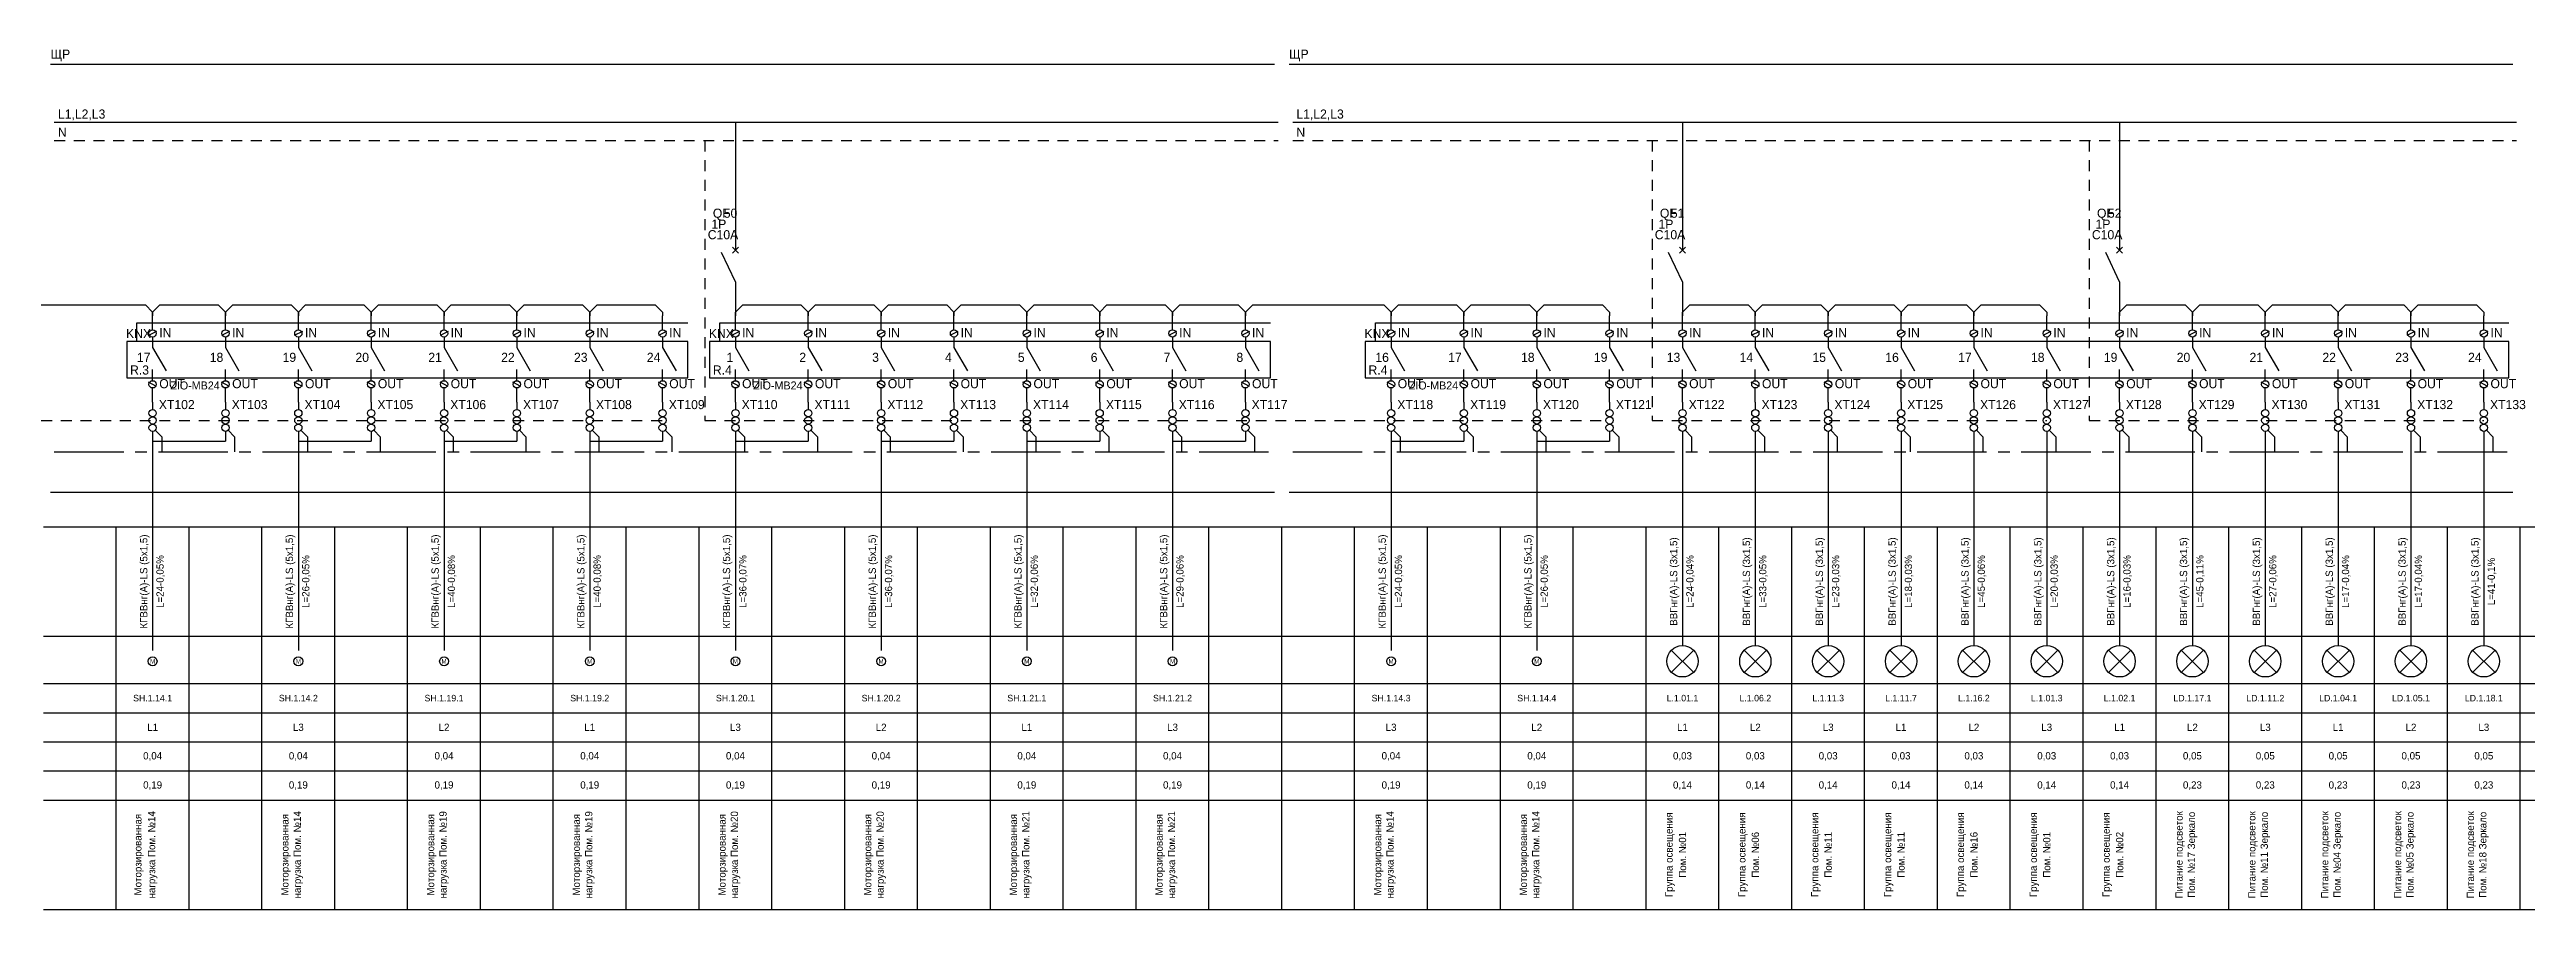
# Model space of a CAD drawing. Header units: millimetres. Extents: x 2497 to 11797, y 1522 to 1758.
# Drawn here: x 5219 to 5899, y 1522 to 1758 of the extents above; entities that cross this region are included whole.
import ezdxf
from ezdxf.enums import TextEntityAlignment as Align

# ---------------------------------------------------------------- set-up
doc = ezdxf.new("R2010")
doc.units = ezdxf.units.MM
doc.linetypes.add('CENTER2', pattern=[28.575, 19.05, -3.175, 3.175, -3.175])
doc.linetypes.add('JIS_02_0.7', pattern=[1.35, 0.75, -0.6])
for name, color, linetype in [('SX_BLOCKS', 7, 'Continuous'), ('SX_BOUND', 8, 'Continuous'), ('SX_KNX', 1, 'Continuous'), ('SX_LINES', 7, 'Continuous'), ('SX_N', 4, 'JIS_02_0.7'), ('SX_PE', 3, 'CENTER2'), ('SX_TABLE', 7, 'Continuous'), ('SX_TEXT', 7, 'Continuous')]:
    doc.layers.add(name, color=color, linetype=linetype)
doc.styles.add('UNC_GOST_Scheme', font='txt')

# ---------------------------------------------------------------- blocks, each defined once
blk = doc.blocks.new('SX_TCOL')
for p, q in [((-10, 105), (10, 105)), ((10, 0), (10, 105)), ((-10, 75), (10, 75)), ((-10, 62), (10, 62)), ((-10, 54), (10, 54)), ((-10, 46), (10, 46)), ((-10, 38), (10, 38)), ((-10, 30), (10, 30)), ((-10, 0), (10, 0))]:
    blk.add_line(p, q)
at = {"style": 'UNC_GOST_Scheme'}
for tag, p in [('CAB1', (-2.2, 90)), ('CAB2', (2.2, 90)), ('NAME1', (-3.4, 15)), ('NAME2', (0, 15)), ('NAME3', (3.4, 15))]:
    blk.add_attdef(tag, text='', height=2, rotation=90, dxfattribs=at).set_placement(p, align=Align.MIDDLE)
for tag, height, p in [('LINE', 1.8, (0, 58)), ('PH', 2, (0, 50)), ('POW', 2, (0, 42)), ('CUR', 2, (0, 34))]:
    blk.add_attdef(tag, text='', height=height, dxfattribs=at).set_placement(p, align=Align.MIDDLE)
blk = doc.blocks.new('SX_QF')
for p, q in [((0, -45), (-3.8, -36.9)), ((-0.8, -37.1), (0.8, -35.5)), ((-0.8, -35.5), (0.8, -37.1)), ((0, -45), (0, -54.3))]:
    blk.add_line(p, q)
at = {"style": 'UNC_GOST_Scheme'}
blk.add_text('QF', height=2.5, dxfattribs=at).set_placement((-6.2, -27.4))
for tag, p in [('N', (-3.2, -27.4)), ('MA', (-9.4, -36.1)), ('A', (-7.6, -33.3)), ('P', (-6.6, -30.4))]:
    blk.add_attdef(tag, p, '', height=2.5, dxfattribs=at)
blk = doc.blocks.new('SX_CH')
for p, q in [((0, 19.84), (0, 23.7)), ((1.1, 19.4), (-1.1, 18.28)), ((0, 17.84), (0, 14.96)), ((0, 14.96), (3.69, 8.57)), ((0, 5.86), (0, 8.96)), ((1.1, 4.3), (-1.1, 5.42)), ((0, 0), (0, 3.86))]:
    blk.add_line(p, q)
for centre in [(0, 18.84), (0, 4.86)]:
    blk.add_circle(centre, 1)
at = {"style": 'UNC_GOST_Scheme'}
for s, p in [('IN', (1.82, 17.78)), ('OUT', (1.82, 3.8))]:
    blk.add_text(s, height=2.5, dxfattribs=at).set_placement(p)
blk.add_attdef('CH', text='', height=2.5, dxfattribs=at).set_placement((-0.6, 11.02), align=Align.RIGHT)
blk = doc.blocks.new('SX_XT')
at = {"color": 30}
blk.add_circle((0, -1), 1, dxfattribs=at)
at = {"color": 5}
blk.add_circle((0, -3), 1, dxfattribs=at)
at = {"color": 3}
blk.add_circle((0, -5), 1, dxfattribs=at)
at = {"style": 'UNC_GOST_Scheme'}
blk.add_attdef('N', (1.7, 0.1), '', height=2.5, dxfattribs=at)
blk = doc.blocks.new('SX_U_M')
blk.add_circle((0, 0), 1.2)
at = {"style": 'UNC_GOST_Scheme'}
blk.add_text('M', height=1.2, dxfattribs=at).set_placement((0, 0), align=Align.MIDDLE)
blk = doc.blocks.new('SX_U_LAMP')
for p, q in [((-2.9, -2.9), (2.9, 2.9)), ((-2.9, 2.9), (2.9, -2.9))]:
    blk.add_line(p, q)
blk.add_circle((0, 0), 4.3)

msp = doc.modelspace()

# ---------------------------------------------------------------- linework, layer by layer
at = {"layer": 'SX_BOUND'}
for p, q in [((5219.18, 1754.46), (5555.18, 1754.46)), ((5559.18, 1754.46), (5895.18, 1754.46)), ((5219.18, 1636.96), (5555.18, 1636.96)), ((5559.18, 1636.96), (5895.18, 1636.96))]:
    msp.add_line(p, q, dxfattribs=at)
at = {"layer": 'SX_KNX'}
for p, q in [((5242.88, 1678.37), (5242.88, 1683.46)), ((5242.88, 1683.46), (5394.08, 1683.46)), ((5402.88, 1678.37), (5402.88, 1683.46)), ((5402.88, 1683.46), (5554.08, 1683.46)), ((5582.88, 1678.37), (5582.88, 1683.46)), ((5582.88, 1683.46), (5894.08, 1683.46))]:
    msp.add_line(p, q, dxfattribs=at)
at = {"layer": 'SX_LINES'}
for p, q in [((5220.18, 1738.51), (5556.18, 1738.51)), ((5407.18, 1738.51), (5407.18, 1703.4)), ((5560.18, 1738.51), (5896.18, 1738.51)), ((5667.18, 1738.51), (5667.18, 1703.4)), ((5787.18, 1738.51), (5787.18, 1703.4)), ((5209.18, 1688.42), (5245.18, 1688.42)), ((5245.18, 1688.42), (5247.18, 1686.42)), ((5247.18, 1686.42), (5249.18, 1688.42)), ((5247.18, 1686.42), (5247.18, 1685.42)), ((5247.18, 1685.42), (5247.18, 1686.42)), ((5249.18, 1688.42), (5265.18, 1688.42)), ((5265.18, 1688.42), (5267.18, 1686.42)), ((5267.18, 1686.42), (5269.18, 1688.42)), ((5267.18, 1686.42), (5267.18, 1685.42)), ((5267.18, 1685.42), (5267.18, 1686.42)), ((5269.18, 1688.42), (5285.18, 1688.42)), ((5285.18, 1688.42), (5287.18, 1686.42)), ((5287.18, 1686.42), (5289.18, 1688.42)), ((5287.18, 1686.42), (5287.18, 1685.42)), ((5287.18, 1685.42), (5287.18, 1686.42)), ((5289.18, 1688.42), (5305.18, 1688.42)), ((5305.18, 1688.42), (5307.18, 1686.42)), ((5307.18, 1686.42), (5309.18, 1688.42)), ((5307.18, 1686.42), (5307.18, 1685.42)), ((5307.18, 1685.42), (5307.18, 1686.42)), ((5309.18, 1688.42), (5325.18, 1688.42)), ((5325.18, 1688.42), (5327.18, 1686.42)), ((5327.18, 1686.42), (5329.18, 1688.42)), ((5327.18, 1686.42), (5327.18, 1685.42)), ((5327.18, 1685.42), (5327.18, 1686.42)), ((5329.18, 1688.42), (5345.18, 1688.42)), ((5345.18, 1688.42), (5347.18, 1686.42)), ((5347.18, 1686.42), (5349.18, 1688.42)), ((5347.18, 1686.42), (5347.18, 1685.42)), ((5347.18, 1685.42), (5347.18, 1686.42)), ((5349.18, 1688.42), (5365.18, 1688.42)), ((5365.18, 1688.42), (5367.18, 1686.42)), ((5367.18, 1686.42), (5369.18, 1688.42)), ((5367.18, 1686.42), (5367.18, 1685.42)), ((5367.18, 1685.42), (5367.18, 1686.42)), ((5369.18, 1688.42), (5385.18, 1688.42)), ((5385.18, 1688.42), (5387.18, 1686.42)), ((5387.18, 1686.42), (5387.18, 1685.42)), ((5407.18, 1686.42), (5409.18, 1688.42)), ((5407.18, 1685.42), (5407.18, 1686.42)), ((5409.18, 1688.42), (5425.18, 1688.42)), ((5425.18, 1688.42), (5427.18, 1686.42)), ((5427.18, 1686.42), (5429.18, 1688.42)), ((5427.18, 1686.42), (5427.18, 1685.42)), ((5427.18, 1685.42), (5427.18, 1686.42)), ((5429.18, 1688.42), (5445.18, 1688.42)), ((5445.18, 1688.42), (5447.18, 1686.42)), ((5447.18, 1686.42), (5449.18, 1688.42)), ((5447.18, 1686.42), (5447.18, 1685.42)), ((5447.18, 1685.42), (5447.18, 1686.42)), ((5449.18, 1688.42), (5465.18, 1688.42)), ((5465.18, 1688.42), (5467.18, 1686.42)), ((5467.18, 1686.42), (5469.18, 1688.42)), ((5467.18, 1686.42), (5467.18, 1685.42)), ((5467.18, 1685.42), (5467.18, 1686.42)), ((5469.18, 1688.42), (5485.18, 1688.42)), ((5485.18, 1688.42), (5487.18, 1686.42)), ((5487.18, 1686.42), (5489.18, 1688.42)), ((5487.18, 1686.42), (5487.18, 1685.42)), ((5487.18, 1685.42), (5487.18, 1686.42)), ((5489.18, 1688.42), (5505.18, 1688.42)), ((5505.18, 1688.42), (5507.18, 1686.42)), ((5507.18, 1686.42), (5509.18, 1688.42)), ((5507.18, 1686.42), (5507.18, 1685.42)), ((5507.18, 1685.42), (5507.18, 1686.42)), ((5509.18, 1688.42), (5525.18, 1688.42)), ((5525.18, 1688.42), (5527.18, 1686.42)), ((5527.18, 1686.42), (5529.18, 1688.42)), ((5527.18, 1686.42), (5527.18, 1685.42)), ((5527.18, 1685.42), (5527.18, 1686.42)), ((5529.18, 1688.42), (5545.18, 1688.42)), ((5545.18, 1688.42), (5547.18, 1686.42)), ((5547.18, 1686.42), (5549.18, 1688.42)), ((5547.18, 1686.42), (5547.18, 1685.42)), ((5547.18, 1685.42), (5547.18, 1686.42)), ((5549.18, 1688.42), (5585.18, 1688.42)), ((5585.18, 1688.42), (5587.18, 1686.42)), ((5587.18, 1686.42), (5589.18, 1688.42)), ((5587.18, 1686.42), (5587.18, 1685.42)), ((5587.18, 1685.42), (5587.18, 1686.42)), ((5589.18, 1688.42), (5605.18, 1688.42)), ((5605.18, 1688.42), (5607.18, 1686.42)), ((5607.18, 1686.42), (5609.18, 1688.42)), ((5607.18, 1686.42), (5607.18, 1685.42)), ((5607.18, 1685.42), (5607.18, 1686.42)), ((5609.18, 1688.42), (5625.18, 1688.42)), ((5625.18, 1688.42), (5627.18, 1686.42)), ((5627.18, 1686.42), (5629.18, 1688.42)), ((5627.18, 1686.42), (5627.18, 1685.42)), ((5627.18, 1685.42), (5627.18, 1686.42)), ((5629.18, 1688.42), (5645.18, 1688.42)), ((5645.18, 1688.42), (5647.18, 1686.42)), ((5647.18, 1686.42), (5647.18, 1685.42)), ((5667.18, 1686.42), (5669.18, 1688.42)), ((5667.18, 1685.42), (5667.18, 1686.42)), ((5669.18, 1688.42), (5685.18, 1688.42)), ((5685.18, 1688.42), (5687.18, 1686.42)), ((5687.18, 1686.42), (5689.18, 1688.42)), ((5687.18, 1686.42), (5687.18, 1685.42)), ((5687.18, 1685.42), (5687.18, 1686.42)), ((5689.18, 1688.42), (5705.18, 1688.42)), ((5705.18, 1688.42), (5707.18, 1686.42)), ((5707.18, 1686.42), (5709.18, 1688.42)), ((5707.18, 1686.42), (5707.18, 1685.42)), ((5707.18, 1685.42), (5707.18, 1686.42)), ((5709.18, 1688.42), (5725.18, 1688.42)), ((5725.18, 1688.42), (5727.18, 1686.42)), ((5727.18, 1686.42), (5729.18, 1688.42)), ((5727.18, 1686.42), (5727.18, 1685.42)), ((5727.18, 1685.42), (5727.18, 1686.42)), ((5729.18, 1688.42), (5745.18, 1688.42)), ((5745.18, 1688.42), (5747.18, 1686.42)), ((5747.18, 1686.42), (5749.18, 1688.42)), ((5747.18, 1686.42), (5747.18, 1685.42)), ((5747.18, 1685.42), (5747.18, 1686.42)), ((5749.18, 1688.42), (5765.18, 1688.42)), ((5765.18, 1688.42), (5767.18, 1686.42)), ((5767.18, 1686.42), (5767.18, 1685.42)), ((5787.18, 1686.42), (5789.18, 1688.42)), ((5787.18, 1685.42), (5787.18, 1686.42)), ((5789.18, 1688.42), (5805.18, 1688.42)), ((5805.18, 1688.42), (5807.18, 1686.42)), ((5807.18, 1686.42), (5809.18, 1688.42)), ((5807.18, 1686.42), (5807.18, 1685.42)), ((5807.18, 1685.42), (5807.18, 1686.42)), ((5809.18, 1688.42), (5825.18, 1688.42)), ((5825.18, 1688.42), (5827.18, 1686.42)), ((5827.18, 1686.42), (5829.18, 1688.42)), ((5827.18, 1686.42), (5827.18, 1685.42)), ((5827.18, 1685.42), (5827.18, 1686.42)), ((5829.18, 1688.42), (5845.18, 1688.42)), ((5845.18, 1688.42), (5847.18, 1686.42)), ((5847.18, 1686.42), (5849.18, 1688.42)), ((5847.18, 1686.42), (5847.18, 1685.42)), ((5847.18, 1685.42), (5847.18, 1686.42)), ((5849.18, 1688.42), (5865.18, 1688.42)), ((5865.18, 1688.42), (5867.18, 1686.42)), ((5867.18, 1686.42), (5869.18, 1688.42)), ((5867.18, 1686.42), (5867.18, 1685.42)), ((5867.18, 1685.42), (5867.18, 1686.42)), ((5869.18, 1688.42), (5885.18, 1688.42)), ((5885.18, 1688.42), (5887.18, 1686.42)), ((5887.18, 1686.42), (5887.18, 1685.42)), ((5394.08, 1678.37), (5240.08, 1678.37)), ((5240.08, 1678.37), (5240.08, 1668.37)), ((5394.08, 1668.37), (5394.08, 1678.37)), ((5554.08, 1678.37), (5400.08, 1678.37)), ((5400.08, 1678.37), (5400.08, 1668.37)), ((5554.08, 1668.37), (5554.08, 1678.37)), ((5894.08, 1678.37), (5580.08, 1678.37)), ((5580.08, 1678.37), (5580.08, 1668.37)), ((5894.08, 1668.37), (5894.08, 1678.37)), ((5240.08, 1668.37), (5394.08, 1668.37)), ((5400.08, 1668.37), (5554.08, 1668.37)), ((5580.08, 1668.37), (5894.08, 1668.37)), ((5247.18, 1661.72), (5247.18, 1659.68)), ((5267.18, 1661.72), (5267.18, 1659.68)), ((5287.18, 1661.72), (5287.18, 1659.68)), ((5307.18, 1661.72), (5307.18, 1659.68)), ((5327.18, 1661.72), (5327.18, 1659.68)), ((5347.18, 1661.72), (5347.18, 1659.68)), ((5367.18, 1661.72), (5367.18, 1659.68)), ((5387.18, 1661.72), (5387.18, 1659.68)), ((5407.18, 1661.72), (5407.18, 1659.68)), ((5427.18, 1661.72), (5427.18, 1659.68)), ((5447.18, 1661.72), (5447.18, 1659.68)), ((5467.18, 1661.72), (5467.18, 1659.68)), ((5487.18, 1661.72), (5487.18, 1659.68)), ((5507.18, 1661.72), (5507.18, 1659.68)), ((5527.18, 1661.72), (5527.18, 1659.68)), ((5547.18, 1661.72), (5547.18, 1659.68)), ((5587.18, 1661.72), (5587.18, 1659.68)), ((5607.18, 1661.72), (5607.18, 1659.68)), ((5627.18, 1661.72), (5627.18, 1659.68)), ((5647.18, 1661.72), (5647.18, 1659.68)), ((5667.18, 1661.72), (5667.18, 1659.68)), ((5687.18, 1661.72), (5687.18, 1659.68)), ((5707.18, 1661.72), (5707.18, 1659.68)), ((5727.18, 1661.72), (5727.18, 1659.68)), ((5747.18, 1661.72), (5747.18, 1659.68)), ((5767.18, 1661.72), (5767.18, 1659.68)), ((5787.18, 1661.72), (5787.18, 1659.68)), ((5807.18, 1661.72), (5807.18, 1659.68)), ((5827.18, 1661.72), (5827.18, 1659.68)), ((5847.18, 1661.72), (5847.18, 1659.68)), ((5867.18, 1661.72), (5867.18, 1659.68)), ((5887.18, 1661.72), (5887.18, 1659.68)), ((5247.18, 1653.68), (5247.18, 1593.56)), ((5267.18, 1653.68), (5267.18, 1650.96)), ((5287.18, 1653.68), (5287.18, 1593.56)), ((5307.18, 1653.68), (5307.18, 1650.96)), ((5327.18, 1653.68), (5327.18, 1593.56)), ((5347.18, 1653.68), (5347.18, 1650.96)), ((5367.18, 1653.68), (5367.18, 1593.56)), ((5387.18, 1653.68), (5387.18, 1650.96)), ((5407.18, 1653.68), (5407.18, 1593.56)), ((5427.18, 1653.68), (5427.18, 1650.96)), ((5447.18, 1653.68), (5447.18, 1593.56)), ((5467.18, 1653.68), (5467.18, 1650.96)), ((5487.18, 1653.68), (5487.18, 1593.56)), ((5507.18, 1653.68), (5507.18, 1650.96)), ((5527.18, 1653.68), (5527.18, 1593.56)), ((5547.18, 1653.68), (5547.18, 1650.96)), ((5587.18, 1653.68), (5587.18, 1593.56)), ((5607.18, 1653.68), (5607.18, 1650.96)), ((5627.18, 1653.68), (5627.18, 1593.56)), ((5647.18, 1653.68), (5647.18, 1650.96)), ((5667.18, 1653.68), (5667.18, 1594.86)), ((5687.18, 1653.68), (5687.18, 1594.86)), ((5707.18, 1653.68), (5707.18, 1594.86)), ((5727.18, 1653.68), (5727.18, 1594.86)), ((5747.18, 1653.68), (5747.18, 1594.86)), ((5767.18, 1653.68), (5767.18, 1594.86)), ((5787.18, 1653.68), (5787.18, 1594.86)), ((5807.18, 1653.68), (5807.18, 1594.86)), ((5827.18, 1653.68), (5827.18, 1594.86)), ((5847.18, 1653.68), (5847.18, 1594.86)), ((5867.18, 1653.68), (5867.18, 1594.86)), ((5887.18, 1653.68), (5887.18, 1594.86)), ((5247.18, 1650.96), (5267.18, 1650.96)), ((5287.18, 1650.96), (5307.18, 1650.96)), ((5327.18, 1650.96), (5347.18, 1650.96)), ((5367.18, 1650.96), (5387.18, 1650.96)), ((5407.18, 1650.96), (5427.18, 1650.96)), ((5447.18, 1650.96), (5467.18, 1650.96)), ((5487.18, 1650.96), (5507.18, 1650.96)), ((5527.18, 1650.96), (5547.18, 1650.96)), ((5587.18, 1650.96), (5607.18, 1650.96)), ((5627.18, 1650.96), (5647.18, 1650.96))]:
    msp.add_line(p, q, dxfattribs=at)
at = {"layer": 'SX_N', "ltscale": 4}
for p, q in [((5220.18, 1733.51), (5556.18, 1733.51)), ((5398.82, 1733.51), (5398.82, 1656.68)), ((5560.18, 1733.51), (5896.18, 1733.51)), ((5658.82, 1733.51), (5658.82, 1656.68)), ((5778.82, 1733.51), (5778.82, 1656.68)), ((5178.82, 1656.68), (5387.18, 1656.68)), ((5398.82, 1656.68), (5647.18, 1656.68)), ((5658.82, 1656.68), (5767.18, 1656.68)), ((5778.82, 1656.68), (5887.18, 1656.68))]:
    msp.add_line(p, q, dxfattribs=at)
at = {"layer": 'SX_PE'}
for p, q in [((5247.88, 1653.98), (5249.68, 1652.18)), ((5267.88, 1653.98), (5269.68, 1652.18)), ((5287.88, 1653.98), (5289.68, 1652.18)), ((5307.88, 1653.98), (5309.68, 1652.18)), ((5327.88, 1653.98), (5329.68, 1652.18)), ((5347.88, 1653.98), (5349.68, 1652.18)), ((5367.88, 1653.98), (5369.68, 1652.18)), ((5387.88, 1653.98), (5389.68, 1652.18)), ((5407.88, 1653.98), (5409.68, 1652.18)), ((5427.88, 1653.98), (5429.68, 1652.18)), ((5447.88, 1653.98), (5449.68, 1652.18)), ((5467.88, 1653.98), (5469.68, 1652.18)), ((5487.88, 1653.98), (5489.68, 1652.18)), ((5507.88, 1653.98), (5509.68, 1652.18)), ((5527.88, 1653.98), (5529.68, 1652.18)), ((5547.88, 1653.98), (5549.68, 1652.18)), ((5587.88, 1653.98), (5589.68, 1652.18)), ((5607.88, 1653.98), (5609.68, 1652.18)), ((5627.88, 1653.98), (5629.68, 1652.18)), ((5647.88, 1653.98), (5649.68, 1652.18)), ((5667.88, 1653.98), (5669.68, 1652.18)), ((5687.88, 1653.98), (5689.68, 1652.18)), ((5707.88, 1653.98), (5709.68, 1652.18)), ((5727.88, 1653.98), (5729.68, 1652.18)), ((5747.88, 1653.98), (5749.68, 1652.18)), ((5767.88, 1653.98), (5769.68, 1652.18)), ((5787.88, 1653.98), (5789.68, 1652.18)), ((5807.88, 1653.98), (5809.68, 1652.18)), ((5827.88, 1653.98), (5829.68, 1652.18)), ((5847.88, 1653.98), (5849.68, 1652.18)), ((5867.88, 1653.98), (5869.68, 1652.18)), ((5887.88, 1653.98), (5889.68, 1652.18)), ((5220.18, 1648.06), (5556.18, 1648.06)), ((5249.68, 1652.18), (5249.68, 1648.06)), ((5269.68, 1652.18), (5269.68, 1648.06)), ((5289.68, 1652.18), (5289.68, 1648.06)), ((5309.68, 1652.18), (5309.68, 1648.06)), ((5329.68, 1652.18), (5329.68, 1648.06)), ((5349.68, 1652.18), (5349.68, 1648.06)), ((5369.68, 1652.18), (5369.68, 1648.06)), ((5389.68, 1652.18), (5389.68, 1648.06)), ((5409.68, 1652.18), (5409.68, 1648.06)), ((5429.68, 1652.18), (5429.68, 1648.06)), ((5449.68, 1652.18), (5449.68, 1648.06)), ((5469.68, 1652.18), (5469.68, 1648.06)), ((5489.68, 1652.18), (5489.68, 1648.06)), ((5509.68, 1652.18), (5509.68, 1648.06)), ((5529.68, 1652.18), (5529.68, 1648.06)), ((5549.68, 1652.18), (5549.68, 1648.06)), ((5560.18, 1648.06), (5896.18, 1648.06)), ((5589.68, 1652.18), (5589.68, 1648.06)), ((5609.68, 1652.18), (5609.68, 1648.06)), ((5629.68, 1652.18), (5629.68, 1648.06)), ((5649.68, 1652.18), (5649.68, 1648.06)), ((5669.68, 1652.18), (5669.68, 1648.06)), ((5689.68, 1652.18), (5689.68, 1648.06)), ((5709.68, 1652.18), (5709.68, 1648.06)), ((5729.68, 1652.18), (5729.68, 1648.06)), ((5749.68, 1652.18), (5749.68, 1648.06)), ((5769.68, 1652.18), (5769.68, 1648.06)), ((5789.68, 1652.18), (5789.68, 1648.06)), ((5809.68, 1652.18), (5809.68, 1648.06)), ((5829.68, 1652.18), (5829.68, 1648.06)), ((5849.68, 1652.18), (5849.68, 1648.06)), ((5869.68, 1652.18), (5869.68, 1648.06)), ((5889.68, 1652.18), (5889.68, 1648.06))]:
    msp.add_line(p, q, dxfattribs=at)

# ---------------------------------------------------------------- block references
at = {"layer": 'SX_BLOCKS'}
for name, p, values in [('SX_QF', (5407.18, 1739.7), {'N': '50', 'P': '1P', 'A': 'С10А'}), ('SX_QF', (5667.18, 1739.7), {'N': '51', 'P': '1P', 'A': 'С10А'}), ('SX_QF', (5787.18, 1739.7), {'N': '52', 'P': '1P', 'A': 'С10А'}), ('SX_CH', (5247.18, 1661.72), {'CH': '17'}), ('SX_CH', (5267.18, 1661.72), {'CH': '18'}), ('SX_CH', (5287.18, 1661.72), {'CH': '19'}), ('SX_CH', (5307.18, 1661.72), {'CH': '20'}), ('SX_CH', (5327.18, 1661.72), {'CH': '21'}), ('SX_CH', (5347.18, 1661.72), {'CH': '22'}), ('SX_CH', (5367.18, 1661.72), {'CH': '23'}), ('SX_CH', (5387.18, 1661.72), {'CH': '24'}), ('SX_CH', (5407.18, 1661.72), {'CH': '1'}), ('SX_CH', (5427.18, 1661.72), {'CH': '2'}), ('SX_CH', (5447.18, 1661.72), {'CH': '3'}), ('SX_CH', (5467.18, 1661.72), {'CH': '4'}), ('SX_CH', (5487.18, 1661.72), {'CH': '5'}), ('SX_CH', (5507.18, 1661.72), {'CH': '6'}), ('SX_CH', (5527.18, 1661.72), {'CH': '7'}), ('SX_CH', (5547.18, 1661.72), {'CH': '8'}), ('SX_CH', (5587.18, 1661.72), {'CH': '16'}), ('SX_CH', (5607.18, 1661.72), {'CH': '17'}), ('SX_CH', (5627.18, 1661.72), {'CH': '18'}), ('SX_CH', (5647.18, 1661.72), {'CH': '19'}), ('SX_CH', (5667.18, 1661.72), {'CH': '13'}), ('SX_CH', (5687.18, 1661.72), {'CH': '14'}), ('SX_CH', (5707.18, 1661.72), {'CH': '15'}), ('SX_CH', (5727.18, 1661.72), {'CH': '16'}), ('SX_CH', (5747.18, 1661.72), {'CH': '17'}), ('SX_CH', (5767.18, 1661.72), {'CH': '18'}), ('SX_CH', (5787.18, 1661.72), {'CH': '19'}), ('SX_CH', (5807.18, 1661.72), {'CH': '20'}), ('SX_CH', (5827.18, 1661.72), {'CH': '21'}), ('SX_CH', (5847.18, 1661.72), {'CH': '22'}), ('SX_CH', (5867.18, 1661.72), {'CH': '23'}), ('SX_CH', (5887.18, 1661.72), {'CH': '24'}), ('SX_XT', (5247.18, 1659.68), {'N': 'XT102'}), ('SX_XT', (5267.18, 1659.68), {'N': 'XT103'}), ('SX_XT', (5287.18, 1659.68), {'N': 'XT104'}), ('SX_XT', (5307.18, 1659.68), {'N': 'XT105'}), ('SX_XT', (5327.18, 1659.68), {'N': 'XT106'}), ('SX_XT', (5347.18, 1659.68), {'N': 'XT107'}), ('SX_XT', (5367.18, 1659.68), {'N': 'XT108'}), ('SX_XT', (5387.18, 1659.68), {'N': 'XT109'}), ('SX_XT', (5407.18, 1659.68), {'N': 'XT110'}), ('SX_XT', (5427.18, 1659.68), {'N': 'XT111'}), ('SX_XT', (5447.18, 1659.68), {'N': 'XT112'}), ('SX_XT', (5467.18, 1659.68), {'N': 'XT113'}), ('SX_XT', (5487.18, 1659.68), {'N': 'XT114'}), ('SX_XT', (5507.18, 1659.68), {'N': 'XT115'}), ('SX_XT', (5527.18, 1659.68), {'N': 'XT116'}), ('SX_XT', (5547.18, 1659.68), {'N': 'XT117'}), ('SX_XT', (5587.18, 1659.68), {'N': 'XT118'}), ('SX_XT', (5607.18, 1659.68), {'N': 'XT119'}), ('SX_XT', (5627.18, 1659.68), {'N': 'XT120'}), ('SX_XT', (5647.18, 1659.68), {'N': 'XT121'}), ('SX_XT', (5667.18, 1659.68), {'N': 'XT122'}), ('SX_XT', (5687.18, 1659.68), {'N': 'XT123'}), ('SX_XT', (5707.18, 1659.68), {'N': 'XT124'}), ('SX_XT', (5727.18, 1659.68), {'N': 'XT125'}), ('SX_XT', (5747.18, 1659.68), {'N': 'XT126'}), ('SX_XT', (5767.18, 1659.68), {'N': 'XT127'}), ('SX_XT', (5787.18, 1659.68), {'N': 'XT128'}), ('SX_XT', (5807.18, 1659.68), {'N': 'XT129'}), ('SX_XT', (5827.18, 1659.68), {'N': 'XT130'}), ('SX_XT', (5847.18, 1659.68), {'N': 'XT131'}), ('SX_XT', (5867.18, 1659.68), {'N': 'XT132'}), ('SX_XT', (5887.18, 1659.68), {'N': 'XT133'})]:
    msp.add_blockref(name, p, dxfattribs=at).add_auto_attribs(values)
at = {"layer": 'SX_BLOCKS', "color": 244, "true_color": 0x991b1e}
for name, p in [('SX_U_M', (5247.18, 1590.56)), ('SX_U_M', (5287.18, 1590.56)), ('SX_U_M', (5327.18, 1590.56)), ('SX_U_M', (5367.18, 1590.56)), ('SX_U_M', (5407.18, 1590.56)), ('SX_U_M', (5447.18, 1590.56)), ('SX_U_M', (5487.18, 1590.56)), ('SX_U_M', (5527.18, 1590.56)), ('SX_U_M', (5587.18, 1590.56)), ('SX_U_M', (5627.18, 1590.56)), ('SX_U_LAMP', (5667.18, 1590.56)), ('SX_U_LAMP', (5687.18, 1590.56)), ('SX_U_LAMP', (5707.18, 1590.56)), ('SX_U_LAMP', (5727.18, 1590.56)), ('SX_U_LAMP', (5747.18, 1590.56)), ('SX_U_LAMP', (5767.18, 1590.56)), ('SX_U_LAMP', (5787.18, 1590.56)), ('SX_U_LAMP', (5807.18, 1590.56)), ('SX_U_LAMP', (5827.18, 1590.56)), ('SX_U_LAMP', (5847.18, 1590.56)), ('SX_U_LAMP', (5867.18, 1590.56)), ('SX_U_LAMP', (5887.18, 1590.56))]:
    msp.add_blockref(name, p, dxfattribs=at)
at = {"layer": 'SX_TABLE'}
for p in [(5227.18, 1522.46), (5267.18, 1522.46), (5307.18, 1522.46), (5347.18, 1522.46), (5387.18, 1522.46), (5427.18, 1522.46), (5467.18, 1522.46), (5507.18, 1522.46), (5547.18, 1522.46), (5567.18, 1522.46), (5607.18, 1522.46), (5647.18, 1522.46), (5907.18, 1522.46)]:
    msp.add_blockref('SX_TCOL', p, dxfattribs=at)
ref = msp.add_blockref('SX_TCOL', (5247.18, 1522.46), dxfattribs=at)
ref.add_attrib('NAME1', 'Моторзированная', dxfattribs={"layer": '0', "height": 2, "rotation": 90, "style": 'UNC_GOST_Scheme'}).set_placement((5243.42, 1537.49), align=Align.MIDDLE)
ref.add_attrib('NAME2', 'нагрузка Пом. №14', dxfattribs={"layer": '0', "height": 2, "rotation": 90, "style": 'UNC_GOST_Scheme'}).set_placement((5247.18, 1537.46), align=Align.MIDDLE)
ref.add_attrib('CUR', '0,19', dxfattribs={"layer": '0', "height": 2, "style": 'UNC_GOST_Scheme'}).set_placement((5247.18, 1556.46), align=Align.MIDDLE)
ref.add_attrib('POW', '0,04', dxfattribs={"layer": '0', "height": 2, "style": 'UNC_GOST_Scheme'}).set_placement((5247.18, 1564.46), align=Align.MIDDLE)
ref.add_attrib('PH', 'L1', dxfattribs={"layer": '0', "height": 2, "style": 'UNC_GOST_Scheme'}).set_placement((5247.18, 1572.46), align=Align.MIDDLE)
ref.add_attrib('LINE', 'SH.1.14.1', dxfattribs={"layer": '0', "height": 1.8, "style": 'UNC_GOST_Scheme'}).set_placement((5247.18, 1580.46), align=Align.MIDDLE)
ref.add_attrib('CAB1', 'КГВВнг(А)-LS (5х1,5)', dxfattribs={"layer": '0', "height": 2, "rotation": 90, "style": 'UNC_GOST_Scheme'}).set_placement((5244.98, 1612.46), align=Align.MIDDLE)
ref.add_attrib('CAB2', 'L=24-0,05%', dxfattribs={"layer": '0', "height": 2, "rotation": 90, "style": 'UNC_GOST_Scheme'}).set_placement((5249.38, 1612.46), align=Align.MIDDLE)
for p, values in [((5287.18, 1522.46), {'NAME1': 'Моторзированная', 'NAME2': 'нагрузка Пом. №14', 'CUR': '0,19', 'POW': '0,04', 'PH': 'L3', 'LINE': 'SH.1.14.2', 'CAB1': 'КГВВнг(А)-LS (5х1,5)', 'CAB2': 'L=26-0,05%'}), ((5327.18, 1522.46), {'NAME1': 'Моторзированная', 'NAME2': 'нагрузка Пом. №19', 'CUR': '0,19', 'POW': '0,04', 'PH': 'L2', 'LINE': 'SH.1.19.1', 'CAB1': 'КГВВнг(А)-LS (5х1,5)', 'CAB2': 'L=40-0,08%'}), ((5367.18, 1522.46), {'NAME1': 'Моторзированная', 'NAME2': 'нагрузка Пом. №19', 'CUR': '0,19', 'POW': '0,04', 'PH': 'L1', 'LINE': 'SH.1.19.2', 'CAB1': 'КГВВнг(А)-LS (5х1,5)', 'CAB2': 'L=40-0,08%'}), ((5407.18, 1522.46), {'NAME1': 'Моторзированная', 'NAME2': 'нагрузка Пом. №20', 'CUR': '0,19', 'POW': '0,04', 'PH': 'L3', 'LINE': 'SH.1.20.1', 'CAB1': 'КГВВнг(А)-LS (5х1,5)', 'CAB2': 'L=36-0,07%'}), ((5447.18, 1522.46), {'NAME1': 'Моторзированная', 'NAME2': 'нагрузка Пом. №20', 'CUR': '0,19', 'POW': '0,04', 'PH': 'L2', 'LINE': 'SH.1.20.2', 'CAB1': 'КГВВнг(А)-LS (5х1,5)', 'CAB2': 'L=36-0,07%'}), ((5487.18, 1522.46), {'NAME1': 'Моторзированная', 'NAME2': 'нагрузка Пом. №21', 'CUR': '0,19', 'POW': '0,04', 'PH': 'L1', 'LINE': 'SH.1.21.1', 'CAB1': 'КГВВнг(А)-LS (5х1,5)', 'CAB2': 'L=32-0,06%'}), ((5527.18, 1522.46), {'NAME1': 'Моторзированная', 'NAME2': 'нагрузка Пом. №21', 'CUR': '0,19', 'POW': '0,04', 'PH': 'L3', 'LINE': 'SH.1.21.2', 'CAB1': 'КГВВнг(А)-LS (5х1,5)', 'CAB2': 'L=29-0,06%'}), ((5587.18, 1522.46), {'NAME1': 'Моторзированная', 'NAME2': 'нагрузка Пом. №14', 'CUR': '0,19', 'POW': '0,04', 'PH': 'L3', 'LINE': 'SH.1.14.3', 'CAB1': 'КГВВнг(А)-LS (5х1,5)', 'CAB2': 'L=24-0,05%'}), ((5627.18, 1522.46), {'NAME1': 'Моторзированная', 'NAME2': 'нагрузка Пом. №14', 'CUR': '0,19', 'POW': '0,04', 'PH': 'L2', 'LINE': 'SH.1.14.4', 'CAB1': 'КГВВнг(А)-LS (5х1,5)', 'CAB2': 'L=26-0,05%'}), ((5667.18, 1522.46), {'NAME1': 'Группа освещения', 'NAME2': 'Пом. №01', 'CUR': '0,14', 'POW': '0,03', 'PH': 'L1', 'LINE': 'L.1.01.1', 'CAB1': 'ВВГнг(А)-LS (3х1,5)', 'CAB2': 'L=24-0,04%'}), ((5687.18, 1522.46), {'NAME1': 'Группа освещения', 'NAME2': 'Пом. №06', 'CUR': '0,14', 'POW': '0,03', 'PH': 'L2', 'LINE': 'L.1.06.2', 'CAB1': 'ВВГнг(А)-LS (3х1,5)', 'CAB2': 'L=33-0,05%'}), ((5707.18, 1522.46), {'NAME1': 'Группа освещения', 'NAME2': 'Пом. №11', 'CUR': '0,14', 'POW': '0,03', 'PH': 'L3', 'LINE': 'L.1.11.3', 'CAB1': 'ВВГнг(А)-LS (3х1,5)', 'CAB2': 'L=23-0,03%'}), ((5727.18, 1522.46), {'NAME1': 'Группа освещения', 'NAME2': 'Пом. №11', 'CUR': '0,14', 'POW': '0,03', 'PH': 'L1', 'LINE': 'L.1.11.7', 'CAB1': 'ВВГнг(А)-LS (3х1,5)', 'CAB2': 'L=18-0,03%'}), ((5747.18, 1522.46), {'NAME1': 'Группа освещения', 'NAME2': 'Пом. №16', 'CUR': '0,14', 'POW': '0,03', 'PH': 'L2', 'LINE': 'L.1.16.2', 'CAB1': 'ВВГнг(А)-LS (3х1,5)', 'CAB2': 'L=45-0,06%'}), ((5767.18, 1522.46), {'NAME1': 'Группа освещения', 'NAME2': 'Пом. №01', 'CUR': '0,14', 'POW': '0,03', 'PH': 'L3', 'LINE': 'L.1.01.3', 'CAB1': 'ВВГнг(А)-LS (3х1,5)', 'CAB2': 'L=20-0,03%'}), ((5787.18, 1522.46), {'NAME1': 'Группа освещения', 'NAME2': 'Пом. №02', 'CUR': '0,14', 'POW': '0,03', 'PH': 'L1', 'LINE': 'L.1.02.1', 'CAB1': 'ВВГнг(А)-LS (3х1,5)', 'CAB2': 'L=16-0,03%'}), ((5807.18, 1522.46), {'NAME1': 'Питание подсветок', 'NAME2': 'Пом. №17 Зеркало', 'CUR': '0,23', 'POW': '0,05', 'PH': 'L2', 'LINE': 'LD.1.17.1', 'CAB1': 'ВВГнг(А)-LS (3х1,5)', 'CAB2': 'L=45-0,11%'}), ((5827.18, 1522.46), {'NAME1': 'Питание подсветок', 'NAME2': 'Пом. №11 Зеркало', 'CUR': '0,23', 'POW': '0,05', 'PH': 'L3', 'LINE': 'LD.1.11.2', 'CAB1': 'ВВГнг(А)-LS (3х1,5)', 'CAB2': 'L=27-0,06%'}), ((5847.18, 1522.46), {'NAME1': 'Питание подсветок', 'NAME2': 'Пом. №04 Зеркало', 'CUR': '0,23', 'POW': '0,05', 'PH': 'L1', 'LINE': 'LD.1.04.1', 'CAB1': 'ВВГнг(А)-LS (3х1,5)', 'CAB2': 'L=17-0,04%'}), ((5867.18, 1522.46), {'NAME1': 'Питание подсветок', 'NAME2': 'Пом. №05 Зеркало', 'CUR': '0,23', 'POW': '0,05', 'PH': 'L2', 'LINE': 'LD.1.05.1', 'CAB1': 'ВВГнг(А)-LS (3х1,5)', 'CAB2': 'L=17-0,04%'}), ((5887.18, 1522.46), {'NAME1': 'Питание подсветок', 'NAME2': 'Пом. №18 Зеркало', 'CUR': '0,23', 'POW': '0,05', 'PH': 'L3', 'LINE': 'LD.1.18.1', 'CAB1': 'ВВГнг(А)-LS (3х1,5)', 'CAB2': 'L=41-0,1%'})]:
    msp.add_blockref('SX_TCOL', p, dxfattribs=at).add_auto_attribs(values)

# ---------------------------------------------------------------- texts
at = {"layer": 'SX_KNX', "style": 'UNC_GOST_Scheme'}
for s, height, p in [('KNX', 2.5, (5239.88, 1679.27)), ('KNX', 2.5, (5399.88, 1679.27)), ('KNX', 2.5, (5579.88, 1679.27)), ('R.3', 2.5, (5240.98, 1669.27)), ('ZIO-MB24', 2.2, (5252.03, 1665.17)), ('R.4', 2.5, (5400.98, 1669.27)), ('ZIO-MB24', 2.2, (5412.03, 1665.17)), ('R.4', 2.5, (5580.98, 1669.27)), ('ZIO-MB24', 2.2, (5592.03, 1665.17))]:
    msp.add_text(s, height=height, dxfattribs=at).set_placement(p)
at = {"layer": 'SX_TEXT', "style": 'UNC_GOST_Scheme'}
for s, p in [('ЩР', (5219.18, 1755.96)), ('ЩР', (5559.18, 1755.96)), ('L1,L2,L3', (5221.18, 1739.51)), ('L1,L2,L3', (5561.18, 1739.51)), ('N', (5221.18, 1734.51)), ('N', (5561.18, 1734.51))]:
    msp.add_text(s, height=2.5, dxfattribs=at).set_placement(p)

doc.saveas('drawing.dxf')
